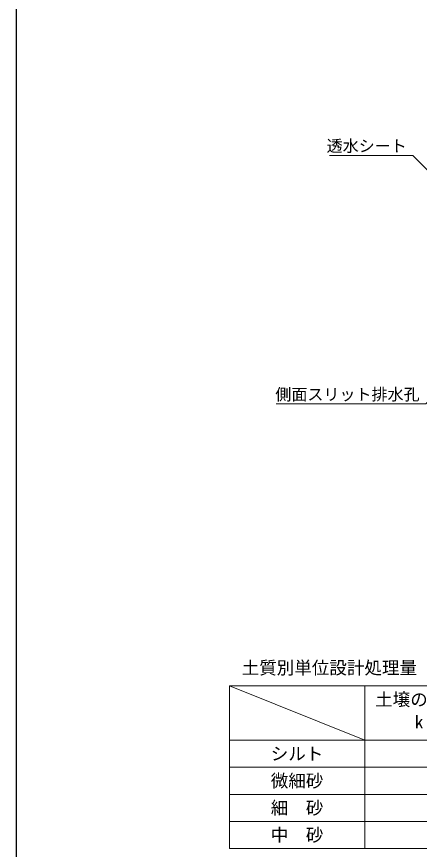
# Model space of a CAD drawing. Units: millimetres at full size; details may follow other scales. Extents: x -1384 to 16426, y -20408 to -2620.
# Drawn here: x 5977 to 7018, y -17160 to -15008 of the extents above; entities that cross this region are included whole.
import ezdxf
from ezdxf.enums import TextEntityAlignment as Align

# ---------------------------------------------------------------- set-up
doc = ezdxf.new("R2010")
doc.units = ezdxf.units.MM
doc.header["$LTSCALE"] = 25
for name, color, linetype, lineweight in [('0_2', 7, 'Continuous', 5), ('TITLE', 7, 'Continuous', 13), ('寸法線', 7, 'Continuous', 9), ('枠', 5, 'Continuous', 25)]:
    doc.layers.add(name, color=color, linetype=linetype, lineweight=lineweight)
doc.styles.add('ＭＳ ゴシック', font='')
doc.styles.get('ＭＳ ゴシック').set_extended_font_data('MS Gothic')

msp = doc.modelspace()

# ---------------------------------------------------------------- linework, layer by layer
at = {"layer": 'TITLE'}
for p, q in [((6877.2, -16877.81), (6527.2, -16737.81)), ((6877.2, -16737.81), (6877.2, -17157.81)), ((6527.2, -16877.81), (8515.2, -16877.81)), ((6527.2, -16947.81), (8515.2, -16947.81)), ((6527.2, -17017.81), (8515.2, -17017.81)), ((6527.2, -17087.81), (8515.2, -17087.81))]:
    msp.add_line(p, q, dxfattribs=at)
msp.add_lwpolyline([(6527.2, -16737.81), (8515.2, -16737.81), (8515.2, -17157.81), (6527.2, -17157.81)], close=True, dxfattribs=at)
at = {"layer": '寸法線'}
for points in [[(7158.79, -15523.92), (7001.89, -15367.02), (6785.77, -15367.02)], [(7342.48, -15701.42), (7035, -16008.89), (6648.48, -16008.89)]]:
    msp.add_lwpolyline(points, dxfattribs=at)
at = {"layer": '枠'}
msp.add_line((5977.2, -18321.16), (5977.2, -13841.16), dxfattribs=at)

# ---------------------------------------------------------------- texts
at = {"layer": '0_2', "style": 'ＭＳ ゴシック'}
msp.add_text('土質別単位設計処理量', height=33.23, dxfattribs=at).set_placement((6559.09, -16690.69), align=Align.MIDDLE_LEFT)
at = {"layer": 'TITLE', "style": 'ＭＳ ゴシック'}
for s, p in [('土壌の飽和浸透係数', (6904.23, -16755.98)), (' k (cm/sec)', (6983.55, -16814.32))]:
    msp.add_text(s, height=33.23, dxfattribs=at).set_placement(p, align=Align.TOP_LEFT)
for s, p in [('シルト', (6702.2, -16912.81)), ('微細砂', (6702.2, -16982.81)), ('細\u3000砂', (6702.2, -17052.81)), ('中\u3000砂', (6702.2, -17122.81))]:
    msp.add_text(s, height=33.23, dxfattribs=at).set_placement(p, align=Align.MIDDLE_CENTER)
at = {"layer": '寸法線', "style": 'ＭＳ ゴシック'}
for s, p in [('透水シート', (6985.89, -15327)), ('側面スリット排水孔', (7019, -15969.03))]:
    msp.add_text(s, height=30.38, dxfattribs=at).set_placement(p, align=Align.TOP_RIGHT)

doc.saveas('drawing.dxf')
